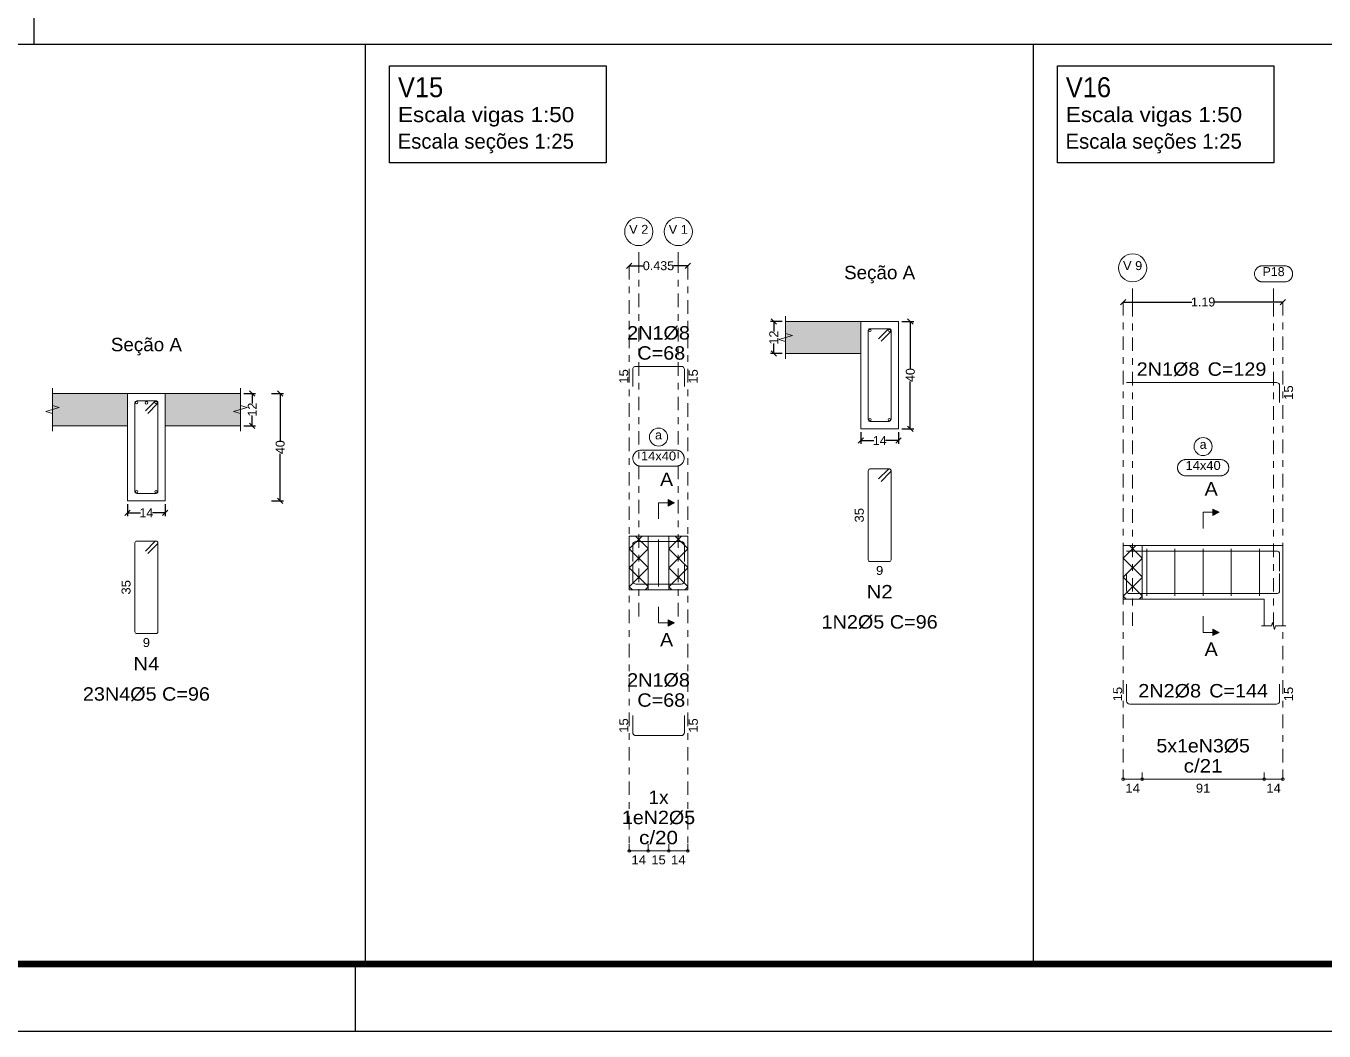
# Model space of a CAD drawing. Header units: centimetres. Extents: x 3194 to 3278, y -951 to -517.
# Drawn here: x 3236.51 to 3255.85, y -889.51 to -874.52 of the extents above; entities that cross this region are included whole.
import ezdxf
from ezdxf.enums import TextEntityAlignment as Align

# ---------------------------------------------------------------- set-up
doc = ezdxf.new("R2010")
doc.units = ezdxf.units.CM
doc.linetypes.add('CYPE_RAYAPUNTO', pattern=[0.4125, 0.2025, -0.105, 0, -0.105])
for name, color, linetype, lineweight in [('ARM_LONGITUDINAL_Ø10', 33, 'Continuous', 9), ('ARM_LONGITUDINAL_Ø8', 32, 'Continuous', 9), ('ARM_TRANSVERSAL_Ø5', 120, 'Continuous', 9), ('ELE_ARM_TRANS_TXT_EST', 7, 'Continuous', 9), ('ELE_CONT_NOS', 7, 'Continuous', 9), ('ELE_CONT_VIG_CONCRETO', 7, 'Continuous', 9), ('ELE_COT_COMPRIMENTO_PROJETADO', 8, 'Continuous', 0), ('ELE_COT_COT_ANCORAGENS', 8, 'Continuous', 0), ('ELE_COT_COT_EST', 8, 'Continuous', 0), ('ELE_COT_COT_LIN_APOIOS', 8, 'CYPE_RAYAPUNTO', 0), ('ELE_COT_TEXTOS_ESTRIBOS', 8, 'Continuous', 0), ('ELE_REF_COT_LIN_AUX_COTA', 8, 'CYPE_RAYAPUNTO', 9), ('ELE_REF_LINHAS_MARCAS_PLANTA', 8, 'Continuous', 9), ('ELE_REF_MARCAS_PLANTA', 8, 'Continuous', 9), ('ELE_REF_REF_ESCALA', 3, 'Continuous', 9), ('ELE_REF_REF_NOME', 8, 'Continuous', 9), ('ELE_REF_REF_REFERENCIA', 8, 'Continuous', 9), ('ELE_REF_TEXTO_REF_NOME', 8, 'Continuous', 9), ('ELE_REF_TEXTO_REF_REFERENCIA', 8, 'Continuous', 9), ('POR_ARM_LONG_ARM_TEXTOS', 7, 'Continuous', 9), ('POR_ARM_LONG_TXT_COMP', 7, 'Continuous', 9), ('SEC_CONT_LAJES_CORTE', 8, 'Continuous', 9), ('SEC_CONT_VIG_CONCRETO_CORTE', 7, 'Continuous', 9), ('SEC_COTAS_SEC_DIM_VIGA', 8, 'Continuous', 0), ('SEC_COTAS_TEXTOS_DETALHE_ESTRIBOS', 8, 'Continuous', 0), ('SEC_REF_TXT_NOMES', 2, 'Continuous', 9), ('SEC_REF_TXT_POSICOES_ARM_ESTRIBOS', 7, 'Continuous', 9)]:
    doc.layers.add(name, color=color, linetype=linetype, lineweight=lineweight)
doc.layers.add('ARQ-FOLHA', color=7, linetype='Continuous')
doc.layers.add('COTA CYPE', color=31, linetype='Continuous')
doc.styles.add('CYPETXT', font='arial.ttf', dxfattribs={"height": 0.2})
doc.styles.add('CYPETXT_0.2', font='arial.ttf', dxfattribs={"height": 0.133333})
doc.dimstyles.new('cype_oblique', dxfattribs={"dimtxt": 0.18, "dimasz": 0.18, "dimexe": 0.05, "dimexo": 0.05, "dimgap": 0, "dimtad": 0, "dimdec": 4, "dimzin": 0, "dimdsep": 46, "dimtxsty": 'CYPETXT_0.2', "dimblk": 'OBLIQUE', "dimtsz": 0.04, "dimcen": 0.09, "dimadec": 0, "dimazin": 0, "dimtfac": 1, "dimtdec": 4, "dimtofl": 0, "dimtmove": 2, "dimatfit": 3, "dimfxl": 1, "dimtolj": 1, "dimtzin": 0, "dimarcsym": 0})

# ---------------------------------------------------------------- blocks, each defined once
blk = doc.blocks.new('*D1233')
at = {"layer": 'Defpoints', "color": 0, "transparency": 16777216}
for p in [(3238.026, -881.603), (3238.586, -881.603), (3238.586, -881.78)]:
    blk.add_point(p, dxfattribs=at)
at = {"layer": 'SEC_COTAS_SEC_DIM_VIGA', "color": 0, "lineweight": -2, "transparency": 16777216}
for p, q in [((3238.026, -881.653), (3238.026, -881.83)), ((3238.586, -881.653), (3238.586, -881.83)), ((3237.986, -881.82), (3238.066, -881.74)), ((3238.026, -881.78), (3238.218, -881.78)), ((3238.586, -881.78), (3238.395, -881.78)), ((3238.546, -881.82), (3238.626, -881.74))]:
    blk.add_line(p, q, dxfattribs=at)
at = {"layer": 'SEC_COTAS_SEC_DIM_VIGA', "color": 0, "transparency": 16777216, "insert": (3238.306, -881.78), "char_height": 0.1333, "attachment_point": 5, "style": 'CYPETXT_0.2'}
blk.add_mtext('\\A1;14', dxfattribs=at)
blk = doc.blocks.new('_OBLIQUE')
at = {"color": 0, "linetype": 'ByBlock'}
blk.add_line((-0.5, -0.5), (0.5, 0.5), dxfattribs=at)
blk = doc.blocks.new('*D1234')
at = {"layer": 'Defpoints', "color": 0, "transparency": 16777216}
for p in [(3239.706, -880.003), (3239.884, -880.003), (3239.706, -880.483)]:
    blk.add_point(p, dxfattribs=at)
at = {"layer": 'SEC_COTAS_SEC_DIM_VIGA', "color": 0, "lineweight": -2, "transparency": 16777216}
for p, q in [((3239.756, -880.003), (3239.934, -880.003)), ((3239.924, -880.043), (3239.844, -879.963)), ((3239.884, -880.003), (3239.884, -880.154)), ((3239.884, -880.483), (3239.884, -880.331)), ((3239.756, -880.483), (3239.934, -880.483)), ((3239.924, -880.523), (3239.844, -880.443))]:
    blk.add_line(p, q, dxfattribs=at)
at = {"layer": 'SEC_COTAS_SEC_DIM_VIGA', "color": 0, "transparency": 16777216, "insert": (3239.884, -880.243), "char_height": 0.1333, "attachment_point": 5, "rotation": 90, "style": 'CYPETXT_0.2'}
blk.add_mtext('\\A1;12', dxfattribs=at)
blk = doc.blocks.new('*D1235')
at = {"layer": 'Defpoints', "color": 0, "transparency": 16777216}
for p in [(3240.122, -880.003), (3240.3, -880.003), (3240.122, -881.603)]:
    blk.add_point(p, dxfattribs=at)
at = {"layer": 'SEC_COTAS_SEC_DIM_VIGA', "color": 0, "lineweight": -2, "transparency": 16777216}
for p, q in [((3240.172, -880.003), (3240.35, -880.003)), ((3240.34, -880.043), (3240.26, -879.963)), ((3240.3, -880.003), (3240.3, -880.705)), ((3240.3, -881.603), (3240.3, -880.901)), ((3240.172, -881.603), (3240.35, -881.603)), ((3240.34, -881.643), (3240.26, -881.563))]:
    blk.add_line(p, q, dxfattribs=at)
at = {"layer": 'SEC_COTAS_SEC_DIM_VIGA', "color": 0, "transparency": 16777216, "insert": (3240.3, -880.803), "char_height": 0.1333, "attachment_point": 5, "rotation": 90, "style": 'CYPETXT_0.2'}
blk.add_mtext('\\A1;40', dxfattribs=at)
blk = doc.blocks.new('*D1240')
at = {"layer": 'Defpoints', "color": 0, "transparency": 16777216}
for p in [(3248.951, -880.528), (3249.511, -880.528), (3249.511, -880.705)]:
    blk.add_point(p, dxfattribs=at)
at = {"layer": 'SEC_COTAS_SEC_DIM_VIGA', "color": 0, "lineweight": -2, "transparency": 16777216}
for p, q in [((3248.911, -880.745), (3248.991, -880.665)), ((3248.951, -880.578), (3248.951, -880.755)), ((3248.951, -880.705), (3249.142, -880.705)), ((3249.511, -880.705), (3249.32, -880.705)), ((3249.471, -880.745), (3249.551, -880.665)), ((3249.511, -880.578), (3249.511, -880.755))]:
    blk.add_line(p, q, dxfattribs=at)
at = {"layer": 'SEC_COTAS_SEC_DIM_VIGA', "color": 0, "transparency": 16777216, "insert": (3249.231, -880.705), "char_height": 0.1333, "attachment_point": 5, "style": 'CYPETXT_0.2'}
blk.add_mtext('\\A1;14', dxfattribs=at)
blk = doc.blocks.new('*D1241')
at = {"layer": 'Defpoints', "color": 0, "transparency": 16777216}
for p in [(3247.653, -878.928), (3247.831, -878.928), (3247.831, -879.408)]:
    blk.add_point(p, dxfattribs=at)
at = {"layer": 'SEC_COTAS_SEC_DIM_VIGA', "color": 0, "lineweight": -2, "transparency": 16777216}
for p, q in [((3247.781, -878.928), (3247.603, -878.928)), ((3247.693, -878.968), (3247.613, -878.888)), ((3247.653, -878.928), (3247.653, -879.08)), ((3247.693, -879.448), (3247.613, -879.368)), ((3247.653, -879.408), (3247.653, -879.257)), ((3247.781, -879.408), (3247.603, -879.408))]:
    blk.add_line(p, q, dxfattribs=at)
at = {"layer": 'SEC_COTAS_SEC_DIM_VIGA', "color": 0, "transparency": 16777216, "insert": (3247.653, -879.168), "char_height": 0.1333, "attachment_point": 5, "rotation": 90, "style": 'CYPETXT_0.2'}
blk.add_mtext('\\A1;12', dxfattribs=at)
blk = doc.blocks.new('*D1242')
at = {"layer": 'Defpoints', "color": 0, "transparency": 16777216}
for p in [(3249.511, -878.928), (3249.688, -878.928), (3249.511, -880.528)]:
    blk.add_point(p, dxfattribs=at)
at = {"layer": 'SEC_COTAS_SEC_DIM_VIGA', "color": 0, "lineweight": -2, "transparency": 16777216}
for p, q in [((3249.561, -878.928), (3249.738, -878.928)), ((3249.728, -878.968), (3249.648, -878.888)), ((3249.688, -878.928), (3249.688, -879.63)), ((3249.688, -880.528), (3249.688, -879.826)), ((3249.561, -880.528), (3249.738, -880.528)), ((3249.728, -880.568), (3249.648, -880.488))]:
    blk.add_line(p, q, dxfattribs=at)
at = {"layer": 'SEC_COTAS_SEC_DIM_VIGA', "color": 0, "transparency": 16777216, "insert": (3249.688, -879.728), "char_height": 0.1333, "attachment_point": 5, "rotation": 90, "style": 'CYPETXT_0.2'}
blk.add_mtext('\\A1;40', dxfattribs=at)
blk = doc.blocks.new('*D1243')
at = {"layer": 'Defpoints', "color": 0, "transparency": 16777216}
for p in [(3245.501, -878.098), (3245.501, -878.098), (3246.371, -878.098)]:
    blk.add_point(p, dxfattribs=at)
at = {"layer": 'ELE_COT_COMPRIMENTO_PROJETADO', "color": 0, "lineweight": -2, "transparency": 16777216}
for p, q in [((3245.461, -878.138), (3245.541, -878.058)), ((3245.501, -878.098), (3245.711, -878.098)), ((3246.371, -878.098), (3246.162, -878.098)), ((3246.331, -878.138), (3246.411, -878.058))]:
    blk.add_line(p, q, dxfattribs=at)
at = {"layer": 'ELE_COT_COMPRIMENTO_PROJETADO', "color": 0, "transparency": 16777216, "insert": (3245.936, -878.098), "char_height": 0.1333, "attachment_point": 5, "style": 'CYPETXT_0.2'}
blk.add_mtext('\\A1;0.435', dxfattribs=at)
blk = doc.blocks.new('*D1556')
at = {"layer": 'Defpoints', "color": 0, "transparency": 16777216}
for p in [(3252.86, -878.639), (3252.86, -878.639), (3255.24, -878.639)]:
    blk.add_point(p, dxfattribs=at)
at = {"layer": 'ELE_COT_COMPRIMENTO_PROJETADO', "color": 0, "lineweight": -2, "transparency": 16777216}
for p, q in [((3252.82, -878.679), (3252.9, -878.599)), ((3255.2, -878.679), (3255.28, -878.599)), ((3252.86, -878.639), (3253.883, -878.639)), ((3255.24, -878.639), (3254.217, -878.639))]:
    blk.add_line(p, q, dxfattribs=at)
at = {"layer": 'ELE_COT_COMPRIMENTO_PROJETADO', "color": 0, "transparency": 16777216, "insert": (3254.05, -878.639), "char_height": 0.1333, "attachment_point": 5, "style": 'CYPETXT_0.2'}
blk.add_mtext('\\A1;1.19', dxfattribs=at)
blk = doc.blocks.new('FOLHA A1')
at = {"layer": 'ARQ-FOLHA'}
for p, q in [((471, -594), (471, -584)), ((0, -594), (841, -594))]:
    blk.add_line(p, q, dxfattribs=at)
at = {"layer": 'ARQ-FOLHA', "const_width": 1}
blk.add_lwpolyline([(25, -10), (25, -584), (831, -584), (831, -10), (25, -10)], dxfattribs=at)

msp = doc.modelspace()

# ---------------------------------------------------------------- hatches: boundary and pattern name
at = {"layer": 'ELE_REF_LINHAS_MARCAS_PLANTA'}
for points in [[(3246.08039, -881.68058), (3246.08039, -881.58458), (3246.17639, -881.63258)], [(3254.19416, -881.82163), (3254.19416, -881.72563), (3254.29016, -881.77363)], [(3246.08039, -883.37458), (3246.08039, -883.47058), (3246.17639, -883.42258)], [(3254.19416, -883.51563), (3254.19416, -883.61163), (3254.29016, -883.56363)]]:
    msp.add_hatch(color=256, dxfattribs=at).paths.add_polyline_path(points)
at = {"layer": 'SEC_CONT_LAJES_CORTE', "true_color": 0xdad7d3}
for points in [[(3247.83063, -879.40817), (3248.95063, -879.40817), (3248.95063, -878.92817), (3247.83063, -878.92817)], [(3236.90646, -880.0027), (3238.02646, -880.0027), (3238.02646, -880.4827), (3236.90646, -880.4827)], [(3239.70646, -880.0027), (3238.58646, -880.0027), (3238.58646, -880.4827), (3239.70646, -880.4827)]]:
    msp.add_hatch(color=254, dxfattribs=at).paths.add_polyline_path(points)

# ---------------------------------------------------------------- linework, layer by layer
for p, q in [((3236.62733, -860.62006), (3236.62733, -874.79363)), ((3196.8194, -874.79363), (3259.9194, -874.79363)), ((3241.56716, -874.79363), (3241.56716, -888.50749)), ((3251.51774, -874.79363), (3251.51774, -888.50749))]:
    msp.add_line(p, q)
at = {"layer": 'ARM_LONGITUDINAL_Ø10'}
msp.add_circle((3238.30646, -880.1427), 0.02, dxfattribs=at)
at = {"layer": 'ARM_LONGITUDINAL_Ø8'}
for points in [[(3246.3213, -879.89817), (3246.3213, -879.64617), (3246.31764, -879.6278), (3246.30724, -879.61223), (3246.29167, -879.60182), (3246.2733, -879.59817), (3245.59948, -879.59817), (3245.58111, -879.60182), (3245.56554, -879.61223), (3245.55513, -879.6278), (3245.55148, -879.64617), (3245.55148, -879.89817)], [(3255.19016, -880.13895), (3255.19016, -879.88695), (3255.1865, -879.86858), (3255.1761, -879.85301), (3255.16053, -879.84261), (3255.14216, -879.83895), (3252.91016, -879.83895)], [(3246.3213, -882.50958), (3246.3213, -882.25758), (3246.31764, -882.23921), (3246.30724, -882.22364), (3246.29167, -882.21323), (3246.2733, -882.20958), (3245.59948, -882.20958), (3245.58111, -882.21323), (3245.56554, -882.22364), (3245.55513, -882.23921), (3245.55148, -882.25758), (3245.55148, -882.50958)], [(3255.19016, -882.65063), (3255.19016, -882.39863), (3255.1865, -882.38026), (3255.1761, -882.36468), (3255.16053, -882.35428), (3255.14216, -882.35063), (3252.91016, -882.35063)], [(3246.3213, -882.54558), (3246.3213, -882.79758), (3246.31764, -882.81595), (3246.30724, -882.83152), (3246.29167, -882.84192), (3246.2733, -882.84558), (3245.59948, -882.84558), (3245.58111, -882.84192), (3245.56554, -882.83152), (3245.55513, -882.81595), (3245.55148, -882.79758), (3245.55148, -882.54558)], [(3255.19016, -882.68663), (3255.19016, -882.93863), (3255.1865, -882.95699), (3255.1761, -882.97257), (3255.16053, -882.98297), (3255.14216, -882.98663), (3252.95816, -882.98663), (3252.93979, -882.98297), (3252.92422, -882.97257), (3252.91381, -882.95699), (3252.91016, -882.93863), (3252.91016, -882.68663)], [(3255.19016, -884.33363), (3255.19016, -884.58563), (3255.1865, -884.60399), (3255.1761, -884.61957), (3255.16053, -884.62997), (3255.14216, -884.63363), (3252.95816, -884.63363), (3252.93979, -884.62997), (3252.92422, -884.61957), (3252.91381, -884.60399), (3252.91016, -884.58563), (3252.91016, -884.33363)], [(3246.3213, -884.80258), (3246.3213, -885.05458), (3246.31764, -885.07295), (3246.30724, -885.08852), (3246.29167, -885.09892), (3246.2733, -885.10258), (3245.59948, -885.10258), (3245.58111, -885.09892), (3245.56554, -885.08852), (3245.55513, -885.07295), (3245.55148, -885.05458), (3245.55148, -884.80258)]]:
    msp.add_lwpolyline(points, dxfattribs=at)
for centre in [(3249.08663, -879.06417), (3249.37463, -879.06417), (3238.16246, -880.1387), (3238.45046, -880.1387), (3249.08663, -880.39217), (3249.37463, -880.39217), (3238.16246, -881.4667), (3238.45046, -881.4667)]:
    msp.add_circle(centre, 0.016, dxfattribs=at)
at = {"layer": 'ARM_TRANSVERSAL_Ø5'}
for p, q in [((3245.93639, -882.17758), (3245.93639, -882.87758)), ((3253.21016, -882.31863), (3253.21016, -883.01863)), ((3253.63016, -882.31863), (3253.63016, -883.01863)), ((3254.05016, -882.31863), (3254.05016, -883.01863)), ((3254.47016, -882.31863), (3254.47016, -883.01863)), ((3254.89016, -882.31863), (3254.89016, -883.01863))]:
    msp.add_line(p, q, dxfattribs=at)
for points in [[(3249.25159, -879.22397), (3249.39302, -879.08255), (3249.39625, -879.07861), (3249.39865, -879.07412), (3249.40013, -879.06924), (3249.40063, -879.06417), (3249.40013, -879.05909), (3249.39865, -879.05422), (3249.39625, -879.04972), (3249.39302, -879.04578), (3249.38908, -879.04255), (3249.38458, -879.04015), (3249.3797, -879.03867), (3249.37463, -879.03817), (3249.08663, -879.03817), (3249.07668, -879.04015), (3249.06825, -879.04578), (3249.06261, -879.05422), (3249.06063, -879.06417), (3249.06063, -880.39217), (3249.06261, -880.40212), (3249.06825, -880.41055), (3249.07668, -880.41619), (3249.08663, -880.41817), (3249.37463, -880.41817), (3249.38458, -880.41619), (3249.39302, -880.41055), (3249.39865, -880.40212), (3249.40063, -880.39217), (3249.40063, -879.06417), (3249.40013, -879.05909), (3249.39865, -879.05422), (3249.39625, -879.04972), (3249.39302, -879.04578), (3249.38908, -879.04255), (3249.38458, -879.04015), (3249.3797, -879.03867), (3249.37463, -879.03817), (3249.36956, -879.03867), (3249.36468, -879.04015), (3249.36019, -879.04255), (3249.35625, -879.04578), (3249.21482, -879.1872)], [(3238.32742, -880.29851), (3238.46885, -880.15709), (3238.47208, -880.15315), (3238.47448, -880.14865), (3238.47596, -880.14377), (3238.47646, -880.1387), (3238.47596, -880.13363), (3238.47448, -880.12875), (3238.47208, -880.12426), (3238.46885, -880.12032), (3238.46491, -880.11708), (3238.46041, -880.11468), (3238.45553, -880.1132), (3238.45046, -880.1127), (3238.16246, -880.1127), (3238.15251, -880.11468), (3238.14408, -880.12032), (3238.13844, -880.12875), (3238.13646, -880.1387), (3238.13646, -881.4667), (3238.13844, -881.47665), (3238.14408, -881.48509), (3238.15251, -881.49072), (3238.16246, -881.4927), (3238.45046, -881.4927), (3238.46041, -881.49072), (3238.46885, -881.48509), (3238.47448, -881.47665), (3238.47646, -881.4667), (3238.47646, -880.1387), (3238.47596, -880.13363), (3238.47448, -880.12875), (3238.47208, -880.12426), (3238.46885, -880.12032), (3238.46491, -880.11708), (3238.46041, -880.11468), (3238.45553, -880.1132), (3238.45046, -880.1127), (3238.44539, -880.1132), (3238.44051, -880.11468), (3238.43602, -880.11708), (3238.43208, -880.12032), (3238.29065, -880.26174)], [(3249.25159, -881.31331), (3249.39302, -881.17188), (3249.39625, -881.16794), (3249.39865, -881.16345), (3249.40013, -881.15857), (3249.40063, -881.1535), (3249.40013, -881.14843), (3249.39865, -881.14355), (3249.39625, -881.13905), (3249.39302, -881.13511), (3249.38908, -881.13188), (3249.38458, -881.12948), (3249.3797, -881.128), (3249.37463, -881.1275), (3249.08663, -881.1275), (3249.07668, -881.12948), (3249.06825, -881.13511), (3249.06261, -881.14355), (3249.06063, -881.1535), (3249.06063, -882.4815), (3249.06261, -882.49145), (3249.06825, -882.49988), (3249.07668, -882.50552), (3249.08663, -882.5075), (3249.37463, -882.5075), (3249.38458, -882.50552), (3249.39302, -882.49988), (3249.39865, -882.49145), (3249.40063, -882.4815), (3249.40063, -881.1535), (3249.40013, -881.14843), (3249.39865, -881.14355), (3249.39625, -881.13905), (3249.39302, -881.13511), (3249.38908, -881.13188), (3249.38458, -881.12948), (3249.3797, -881.128), (3249.37463, -881.1275), (3249.36956, -881.128), (3249.36468, -881.12948), (3249.36019, -881.13188), (3249.35625, -881.13511), (3249.21482, -881.27654)], [(3238.32742, -882.38784), (3238.46885, -882.24642), (3238.47208, -882.24248), (3238.47448, -882.23799), (3238.47596, -882.23311), (3238.47646, -882.22804), (3238.47596, -882.22296), (3238.47448, -882.21809), (3238.47208, -882.21359), (3238.46885, -882.20965), (3238.46491, -882.20642), (3238.46041, -882.20401), (3238.45553, -882.20253), (3238.45046, -882.20204), (3238.16246, -882.20204), (3238.15251, -882.20401), (3238.14408, -882.20965), (3238.13844, -882.21809), (3238.13646, -882.22804), (3238.13646, -883.55604), (3238.13844, -883.56599), (3238.14408, -883.57442), (3238.15251, -883.58006), (3238.16246, -883.58204), (3238.45046, -883.58204), (3238.46041, -883.58006), (3238.46885, -883.57442), (3238.47448, -883.56599), (3238.47646, -883.55604), (3238.47646, -882.22804), (3238.47596, -882.22296), (3238.47448, -882.21809), (3238.47208, -882.21359), (3238.46885, -882.20965), (3238.46491, -882.20642), (3238.46041, -882.20401), (3238.45553, -882.20253), (3238.45046, -882.20204), (3238.44539, -882.20253), (3238.44051, -882.20401), (3238.43602, -882.20642), (3238.43208, -882.20965), (3238.29065, -882.35107)]]:
    msp.add_lwpolyline(points, dxfattribs=at)
at = {"layer": 'COTA CYPE'}
for points in [[(3241.92889, -875.11809), (3245.15529, -875.11809), (3245.15529, -876.56156), (3241.92889, -876.56156)], [(3251.87947, -875.11809), (3255.10587, -875.11809), (3255.10587, -876.56156), (3251.87947, -876.56156)]]:
    msp.add_lwpolyline(points, close=True, dxfattribs=at)
at = {"layer": 'ELE_CONT_NOS'}
for p, q in [((3245.50148, -882.12758), (3245.50148, -882.92758)), ((3246.3713, -882.12758), (3246.3713, -882.92758)), ((3252.86016, -882.26863), (3252.86016, -883.06863)), ((3254.96016, -883.06863), (3254.96016, -883.46863)), ((3255.24016, -883.06863), (3255.24016, -883.46863))]:
    msp.add_line(p, q, dxfattribs=at)
at = {"layer": 'ELE_CONT_NOS', "lineweight": 0}
for p, q in [((3245.50148, -882.31681), (3245.69071, -882.12758)), ((3245.78148, -882.31397), (3245.59509, -882.12758)), ((3246.0913, -882.31681), (3246.28053, -882.12758)), ((3246.3713, -882.31397), (3246.1849, -882.12758)), ((3252.86016, -882.45786), (3253.04939, -882.26863)), ((3253.14016, -882.45502), (3252.95377, -882.26863)), ((3245.78148, -882.59681), (3245.50148, -882.31681)), ((3245.50148, -882.59965), (3245.78148, -882.31965)), ((3246.3713, -882.59681), (3246.0913, -882.31681)), ((3246.0913, -882.59965), (3246.3713, -882.31965)), ((3253.14016, -882.73786), (3252.86016, -882.45786)), ((3252.86016, -882.7407), (3253.14016, -882.4607)), ((3245.78148, -882.87965), (3245.50148, -882.59965)), ((3245.50148, -882.8825), (3245.78148, -882.6025)), ((3246.3713, -882.87965), (3246.0913, -882.59965)), ((3246.0913, -882.8825), (3246.3713, -882.6025)), ((3253.14016, -883.0207), (3252.86016, -882.7407)), ((3252.86016, -883.02355), (3253.14016, -882.74355)), ((3245.54656, -882.92758), (3245.50148, -882.8825)), ((3245.73924, -882.92758), (3245.78148, -882.88534)), ((3246.13638, -882.92758), (3246.0913, -882.8825)), ((3246.32906, -882.92758), (3246.3713, -882.88534)), ((3252.90524, -883.06863), (3252.86016, -883.02355)), ((3253.09792, -883.06863), (3253.14016, -883.02639))]:
    msp.add_line(p, q, dxfattribs=at)
at = {"layer": 'ELE_CONT_NOS'}
for points in [[(3245.50148, -882.12758), (3245.78148, -882.12758)], [(3246.0913, -882.12758), (3246.3713, -882.12758)], [(3252.86016, -882.26863), (3253.14016, -882.26863)], [(3254.96016, -882.26863), (3255.24016, -882.26863), (3255.24016, -883.06863)], [(3245.50148, -882.92758), (3245.78148, -882.92758)], [(3246.0913, -882.92758), (3246.3713, -882.92758)], [(3252.86016, -883.06863), (3253.14016, -883.06863)], [(3254.92016, -883.46863), (3255.07016, -883.46863), (3255.08516, -883.41863), (3255.11516, -883.51863), (3255.13016, -883.46863), (3255.28016, -883.46863)]]:
    msp.add_lwpolyline(points, dxfattribs=at)
at = {"layer": 'ELE_CONT_NOS', "lineweight": 0}
for points in [[(3245.50148, -882.12758), (3245.50148, -882.92758), (3245.78148, -882.92758), (3245.78148, -882.12758), (3245.50148, -882.12758)], [(3246.0913, -882.12758), (3246.0913, -882.92758), (3246.3713, -882.92758), (3246.3713, -882.12758), (3246.0913, -882.12758)], [(3252.86016, -882.26863), (3252.86016, -883.06863), (3253.14016, -883.06863), (3253.14016, -882.26863), (3252.86016, -882.26863)]]:
    msp.add_lwpolyline(points, close=True, dxfattribs=at)
at = {"layer": 'ELE_CONT_VIG_CONCRETO'}
for p, q in [((3245.78148, -882.12758), (3246.0913, -882.12758)), ((3253.14016, -882.26863), (3254.96016, -882.26863)), ((3245.78148, -882.92758), (3246.0913, -882.92758)), ((3253.14016, -883.06863), (3254.96016, -883.06863))]:
    msp.add_line(p, q, dxfattribs=at)
at = {"layer": 'ELE_COT_COT_EST'}
for p, q in [((3252.86016, -885.75363), (3252.86016, -885.65363)), ((3253.14016, -885.75363), (3253.14016, -885.65363)), ((3254.96016, -885.75363), (3254.96016, -885.65363)), ((3245.50148, -886.82258), (3245.50148, -886.72258)), ((3245.78148, -886.82258), (3245.78148, -886.72258)), ((3246.0913, -886.82258), (3246.0913, -886.72258))]:
    msp.add_line(p, q, dxfattribs=at)
for points in [[(3252.86016, -885.75363), (3253.14016, -885.75363), (3253.14016, -885.65363)], [(3253.14016, -885.75363), (3254.96016, -885.75363), (3254.96016, -885.65363)], [(3254.96016, -885.75363), (3255.24016, -885.75363), (3255.24016, -885.65363)], [(3245.50148, -886.82258), (3245.78148, -886.82258), (3245.78148, -886.72258)], [(3245.78148, -886.82258), (3246.0913, -886.82258), (3246.0913, -886.72258)], [(3246.0913, -886.82258), (3246.3713, -886.82258), (3246.3713, -886.72258)]]:
    msp.add_lwpolyline(points, dxfattribs=at)
for centre in [(3252.86016, -885.75363), (3253.14016, -885.75363), (3253.14016, -885.75363), (3254.96016, -885.75363), (3254.96016, -885.75363), (3255.24016, -885.75363), (3245.50148, -886.82258), (3245.78148, -886.82258), (3245.78148, -886.82258), (3246.0913, -886.82258), (3246.0913, -886.82258), (3246.3713, -886.82258)]:
    msp.add_circle(centre, 0.02, dxfattribs=at)
at = {"layer": 'ELE_COT_COT_LIN_APOIOS'}
for p, q in [((3245.50148, -878.09817), (3245.50148, -886.82258)), ((3246.3713, -878.09817), (3246.3713, -886.82258)), ((3252.86016, -878.63895), (3252.86016, -885.75363)), ((3255.24016, -878.63895), (3255.24016, -885.75363))]:
    msp.add_line(p, q, dxfattribs=at)
at = {"layer": 'ELE_REF_COT_LIN_AUX_COTA'}
for p, q in [((3245.64148, -878.09817), (3245.64148, -877.79817)), ((3246.2313, -878.09817), (3246.2313, -877.79817)), ((3245.64148, -883.32758), (3245.64148, -878.09817)), ((3246.2313, -883.32758), (3246.2313, -878.09817)), ((3253.00016, -878.63895), (3253.00016, -878.33895)), ((3255.10016, -878.63895), (3255.10016, -878.33895)), ((3253.00016, -883.46863), (3253.00016, -878.63895)), ((3255.10016, -883.46863), (3255.10016, -878.63895))]:
    msp.add_line(p, q, dxfattribs=at)
at = {"layer": 'ELE_REF_LINHAS_MARCAS_PLANTA'}
for p, q in [((3245.93639, -881.63258), (3245.93639, -881.87258)), ((3245.93639, -881.63258), (3246.08039, -881.63258)), ((3254.05016, -881.77363), (3254.05016, -882.01363)), ((3254.05016, -881.77363), (3254.19416, -881.77363)), ((3245.93639, -883.42258), (3245.93639, -883.18258)), ((3245.93639, -883.42258), (3246.08039, -883.42258)), ((3254.05016, -883.56363), (3254.05016, -883.32363)), ((3254.05016, -883.56363), (3254.19416, -883.56363))]:
    msp.add_line(p, q, dxfattribs=at)
for points in [[(3246.08039, -881.68058), (3246.08039, -881.58458), (3246.17639, -881.63258)], [(3254.19416, -881.82163), (3254.19416, -881.72563), (3254.29016, -881.77363)], [(3246.08039, -883.37458), (3246.08039, -883.47058), (3246.17639, -883.42258)], [(3254.19416, -883.51563), (3254.19416, -883.61163), (3254.29016, -883.56363)]]:
    msp.add_lwpolyline(points, close=True, dxfattribs=at)
at = {"layer": 'ELE_REF_REF_NOME'}
for points in [[(3246.19839, -880.84758), (3246.2064, -880.84784), (3246.21438, -880.84865), (3246.22229, -880.84998), (3246.23009, -880.85184), (3246.23775, -880.85422), (3246.24523, -880.8571), (3246.25251, -880.86047), (3246.25954, -880.86433), (3246.2663, -880.86864), (3246.27276, -880.8734), (3246.27888, -880.87858), (3246.28465, -880.88415), (3246.29003, -880.8901), (3246.295, -880.89639), (3246.29953, -880.90301), (3246.30362, -880.90991), (3246.30724, -880.91706), (3246.31037, -880.92445), (3246.313, -880.93202), (3246.31512, -880.93976), (3246.31672, -880.94762), (3246.31778, -880.95556), (3246.31832, -880.96357), (3246.31832, -880.97159), (3246.31778, -880.97959), (3246.31672, -880.98754), (3246.31512, -880.99539), (3246.313, -881.00313), (3246.31037, -881.01071), (3246.30724, -881.01809), (3246.30362, -881.02525), (3246.29953, -881.03215), (3246.295, -881.03876), (3246.29003, -881.04505), (3246.28465, -881.051), (3246.27888, -881.05657), (3246.27276, -881.06175), (3246.2663, -881.06651), (3246.25954, -881.07082), (3246.25251, -881.07468), (3246.24523, -881.07805), (3246.23775, -881.08094), (3246.23009, -881.08331), (3246.22229, -881.08517), (3246.21438, -881.08651), (3246.2064, -881.08731), (3246.19839, -881.08758), (3245.67439, -881.08758), (3245.66637, -881.08731), (3245.65839, -881.08651), (3245.65048, -881.08517), (3245.64268, -881.08331), (3245.63502, -881.08094), (3245.62754, -881.07805), (3245.62027, -881.07468), (3245.61323, -881.07082), (3245.60647, -881.06651), (3245.60002, -881.06175), (3245.59389, -881.05657), (3245.58813, -881.051), (3245.58275, -881.04505), (3245.57778, -881.03876), (3245.57324, -881.03215), (3245.56915, -881.02525), (3245.56554, -881.01809), (3245.56241, -881.01071), (3245.55977, -881.00313), (3245.55766, -880.99539), (3245.55606, -880.98754), (3245.55499, -880.97959), (3245.55445, -880.97159), (3245.55445, -880.96357), (3245.55499, -880.95556), (3245.55606, -880.94762), (3245.55766, -880.93976), (3245.55977, -880.93202), (3245.56241, -880.92445), (3245.56554, -880.91706), (3245.56915, -880.90991), (3245.57324, -880.90301), (3245.57778, -880.89639), (3245.58275, -880.8901), (3245.58813, -880.88415), (3245.59389, -880.87858), (3245.60002, -880.8734), (3245.60647, -880.86864), (3245.61323, -880.86433), (3245.62027, -880.86047), (3245.62754, -880.8571), (3245.63502, -880.85422), (3245.64268, -880.85184), (3245.65048, -880.84998), (3245.65839, -880.84865), (3245.66637, -880.84784), (3245.67439, -880.84758), (3246.19839, -880.84758)], [(3254.31216, -880.98863), (3254.32017, -880.98889), (3254.32815, -880.9897), (3254.33606, -880.99103), (3254.34386, -880.99289), (3254.35152, -880.99526), (3254.359, -880.99815), (3254.36628, -881.00152), (3254.37331, -881.00538), (3254.38007, -881.00969), (3254.38653, -881.01445), (3254.39265, -881.01963), (3254.39842, -881.0252), (3254.4038, -881.03115), (3254.40877, -881.03744), (3254.4133, -881.04406), (3254.41739, -881.05096), (3254.42101, -881.05811), (3254.42414, -881.0655), (3254.42677, -881.07307), (3254.42889, -881.08081), (3254.43049, -881.08867), (3254.43156, -881.09661), (3254.43209, -881.10462), (3254.43209, -881.11264), (3254.43156, -881.12064), (3254.43049, -881.12858), (3254.42889, -881.13644), (3254.42677, -881.14418), (3254.42414, -881.15175), (3254.42101, -881.15914), (3254.41739, -881.1663), (3254.4133, -881.1732), (3254.40877, -881.17981), (3254.4038, -881.1861), (3254.39842, -881.19205), (3254.39265, -881.19762), (3254.38653, -881.2028), (3254.38007, -881.20756), (3254.37331, -881.21187), (3254.36628, -881.21573), (3254.359, -881.2191), (3254.35152, -881.22199), (3254.34386, -881.22436), (3254.33606, -881.22622), (3254.32815, -881.22755), (3254.32017, -881.22836), (3254.31216, -881.22863), (3253.78816, -881.22863), (3253.78014, -881.22836), (3253.77216, -881.22755), (3253.76426, -881.22622), (3253.75645, -881.22436), (3253.74879, -881.22199), (3253.74131, -881.2191), (3253.73404, -881.21573), (3253.727, -881.21187), (3253.72024, -881.20756), (3253.71379, -881.2028), (3253.70766, -881.19762), (3253.7019, -881.19205), (3253.69652, -881.1861), (3253.69155, -881.17981), (3253.68701, -881.1732), (3253.68292, -881.1663), (3253.67931, -881.15914), (3253.67618, -881.15175), (3253.67355, -881.14418), (3253.67143, -881.13644), (3253.66983, -881.12858), (3253.66876, -881.12064), (3253.66822, -881.11264), (3253.66822, -881.10462), (3253.66876, -881.09661), (3253.66983, -881.08867), (3253.67143, -881.08081), (3253.67355, -881.07307), (3253.67618, -881.0655), (3253.67931, -881.05811), (3253.68292, -881.05096), (3253.68701, -881.04406), (3253.69155, -881.03744), (3253.69652, -881.03115), (3253.7019, -881.0252), (3253.70766, -881.01963), (3253.71379, -881.01445), (3253.72024, -881.00969), (3253.727, -881.00538), (3253.73404, -881.00152), (3253.74131, -880.99815), (3253.74879, -880.99526), (3253.75645, -880.99289), (3253.76426, -880.99103), (3253.77216, -880.9897), (3253.78014, -880.98889), (3253.78816, -880.98863), (3254.31216, -880.98863)]]:
    msp.add_lwpolyline(points, close=True, dxfattribs=at)
for centre in [(3245.93639, -880.65287), (3254.05016, -880.79392)]:
    msp.add_circle(centre, 0.13471, dxfattribs=at)
at = {"layer": 'ELE_REF_REF_REFERENCIA'}
msp.add_lwpolyline([(3255.26416, -878.09895), (3255.27217, -878.09922), (3255.28015, -878.10002), (3255.28806, -878.10136), (3255.29586, -878.10322), (3255.30352, -878.10559), (3255.311, -878.10847), (3255.31828, -878.11185), (3255.32531, -878.1157), (3255.33207, -878.12002), (3255.33853, -878.12478), (3255.34465, -878.12995), (3255.35042, -878.13553), (3255.3558, -878.14148), (3255.36077, -878.14777), (3255.3653, -878.15438), (3255.36939, -878.16128), (3255.37301, -878.16844), (3255.37614, -878.17582), (3255.37877, -878.1834), (3255.38089, -878.19113), (3255.38249, -878.19899), (3255.38356, -878.20694), (3255.38409, -878.21494), (3255.38409, -878.22296), (3255.38356, -878.23096), (3255.38249, -878.23891), (3255.38089, -878.24677), (3255.37877, -878.25451), (3255.37614, -878.26208), (3255.37301, -878.26946), (3255.36939, -878.27662), (3255.3653, -878.28352), (3255.36077, -878.29013), (3255.3558, -878.29643), (3255.35042, -878.30238), (3255.34465, -878.30795), (3255.33853, -878.31313), (3255.33207, -878.31789), (3255.32531, -878.3222), (3255.31828, -878.32605), (3255.311, -878.32943), (3255.30352, -878.33231), (3255.29586, -878.33469), (3255.28806, -878.33655), (3255.28015, -878.33788), (3255.27217, -878.33868), (3255.26416, -878.33895), (3254.93616, -878.33895), (3254.92814, -878.33868), (3254.92016, -878.33788), (3254.91226, -878.33655), (3254.90445, -878.33469), (3254.89679, -878.33231), (3254.88931, -878.32943), (3254.88204, -878.32605), (3254.875, -878.3222), (3254.86824, -878.31789), (3254.86179, -878.31313), (3254.85566, -878.30795), (3254.8499, -878.30238), (3254.84452, -878.29643), (3254.83955, -878.29013), (3254.83501, -878.28352), (3254.83092, -878.27662), (3254.82731, -878.26946), (3254.82418, -878.26208), (3254.82155, -878.25451), (3254.81943, -878.24677), (3254.81783, -878.23891), (3254.81676, -878.23096), (3254.81622, -878.22296), (3254.81622, -878.21494), (3254.81676, -878.20694), (3254.81783, -878.19899), (3254.81943, -878.19113), (3254.82155, -878.1834), (3254.82418, -878.17582), (3254.82731, -878.16844), (3254.83092, -878.16128), (3254.83501, -878.15438), (3254.83955, -878.14777), (3254.84452, -878.14148), (3254.8499, -878.13553), (3254.85566, -878.12995), (3254.86179, -878.12478), (3254.86824, -878.12002), (3254.875, -878.1157), (3254.88204, -878.11185), (3254.88931, -878.10847), (3254.89679, -878.10559), (3254.90445, -878.10322), (3254.91226, -878.10136), (3254.92016, -878.10002), (3254.92814, -878.09922), (3254.93616, -878.09895), (3255.26416, -878.09895)], close=True, dxfattribs=at)
for centre in [(3245.64148, -877.58877), (3246.2313, -877.58877), (3253.00016, -878.12956)]:
    msp.add_circle(centre, 0.2094, dxfattribs=at)
at = {"layer": 'SEC_CONT_LAJES_CORTE'}
for points in [[(3247.83063, -879.48817), (3247.83063, -879.22817), (3247.73063, -879.19817), (3247.93063, -879.13817), (3247.83063, -879.10817), (3247.83063, -878.84817)], [(3247.83063, -879.40817), (3248.95063, -879.40817), (3248.95063, -878.92817), (3247.83063, -878.92817)], [(3236.90646, -879.9227), (3236.90646, -880.1827), (3237.00646, -880.2127), (3236.80646, -880.2727), (3236.90646, -880.3027), (3236.90646, -880.5627)], [(3239.70646, -879.9227), (3239.70646, -880.1827), (3239.80646, -880.2127), (3239.60646, -880.2727), (3239.70646, -880.3027), (3239.70646, -880.5627)], [(3236.90646, -880.0027), (3238.02646, -880.0027), (3238.02646, -880.4827), (3236.90646, -880.4827)], [(3239.70646, -880.0027), (3238.58646, -880.0027), (3238.58646, -880.4827), (3239.70646, -880.4827)]]:
    msp.add_lwpolyline(points, dxfattribs=at)
at = {"layer": 'SEC_CONT_LAJES_CORTE', "color": 254, "true_color": 0xdad7d3}
for points in [[(3247.83063, -879.40817), (3248.95063, -879.40817), (3248.95063, -878.92817), (3247.83063, -878.92817)], [(3236.90646, -880.0027), (3238.02646, -880.0027), (3238.02646, -880.4827), (3236.90646, -880.4827)], [(3239.70646, -880.0027), (3238.58646, -880.0027), (3238.58646, -880.4827), (3239.70646, -880.4827)]]:
    msp.add_lwpolyline(points, close=True, dxfattribs=at)
at = {"layer": 'SEC_CONT_VIG_CONCRETO_CORTE'}
for points in [[(3249.51063, -878.92817), (3248.95063, -878.92817), (3248.95063, -880.52817), (3249.51063, -880.52817), (3249.51063, -878.92817)], [(3238.58646, -880.0027), (3238.02646, -880.0027), (3238.02646, -881.6027), (3238.58646, -881.6027), (3238.58646, -880.0027)]]:
    msp.add_lwpolyline(points, close=True, dxfattribs=at)

# ---------------------------------------------------------------- block references
at = {"layer": 'ARQ-FOLHA', "xscale": 0.1, "yscale": 0.1, "zscale": 0.1}
msp.add_blockref('FOLHA A1', (3194.3194, -830.10749), dxfattribs=at)

# ---------------------------------------------------------------- texts
at = {"layer": 'COTA CYPE', "style": 'CYPETXT', "width": 0.911221}
for s, p, p2 in [('V15', (3242.05429, -875.58485), (3242.7279, -875.58485)), ('V16', (3252.00487, -875.58485), (3252.67848, -875.58485))]:
    msp.add_text(s, height=0.297399, dxfattribs=at).set_placement(p, p2, align=Align.FIT)
at = {"layer": 'ELE_ARM_TRANS_TXT_EST', "style": 'CYPETXT'}
for s, width, p, p2 in [('5x1eN3%%c5', 1.042116, (3253.35416, -885.35363), (3254.74616, -885.35363)), ('c/21', 1.096376, (3253.76066, -885.65363), (3254.33966, -885.65363)), ('1x', 1.016644, (3245.78639, -886.12258), (3246.08639, -886.12258)), ('1eN2%%c5', 1.049339, (3245.39039, -886.42258), (3246.48239, -886.42258)), ('c/20', 1.096376, (3245.64689, -886.72258), (3246.22589, -886.72258))]:
    msp.add_text(s, height=0.2, dxfattribs=dict(at, width=width)).set_placement(p, p2, align=Align.FIT)
at = {"layer": 'ELE_COT_COT_ANCORAGENS', "style": 'CYPETXT', "width": 1.042546}
for p, p2 in [((3245.48481, -879.85617), (3245.48481, -879.64017)), ((3246.5213, -879.85617), (3246.5213, -879.64017)), ((3255.39016, -880.09695), (3255.39016, -879.88095)), ((3252.84349, -884.59163), (3252.84349, -884.37563)), ((3255.39016, -884.59163), (3255.39016, -884.37563)), ((3245.48481, -885.06058), (3245.48481, -884.84458)), ((3246.5213, -885.06058), (3246.5213, -884.84458))]:
    msp.add_text('15', height=0.133333, rotation=90, dxfattribs=at).set_placement(p, p2, align=Align.FIT)
at = {"layer": 'ELE_COT_TEXTOS_ESTRIBOS', "style": 'CYPETXT', "width": 1.042546}
for s, p, p2 in [('14', (3252.89216, -885.95363), (3253.10816, -885.95363)), ('91', (3253.94216, -885.95363), (3254.15816, -885.95363)), ('14', (3254.99216, -885.95363), (3255.20816, -885.95363)), ('14', (3245.53348, -887.02258), (3245.74948, -887.02258)), ('15', (3245.82839, -887.02258), (3246.04439, -887.02258)), ('14', (3246.1233, -887.02258), (3246.3393, -887.02258))]:
    msp.add_text(s, height=0.133333, dxfattribs=at).set_placement(p, p2, align=Align.FIT)
at = {"layer": 'ELE_REF_MARCAS_PLANTA', "style": 'CYPETXT', "width": 1.044083}
for p, p2 in [((3245.95889, -881.38258), (3246.15389, -881.38258)), ((3254.07266, -881.52363), (3254.26766, -881.52363)), ((3245.95889, -883.77258), (3246.15389, -883.77258)), ((3254.07266, -883.91363), (3254.26766, -883.91363))]:
    msp.add_text('A', height=0.2, dxfattribs=at).set_placement(p, p2, align=Align.FIT)
at = {"layer": 'ELE_REF_REF_ESCALA', "style": 'CYPETXT'}
for s, width, p, p2 in [('Escala vigas 1:50', 1.075389, (3242.05429, -875.9566), (3244.6807, -875.9566)), ('Escala vigas 1:50', 1.075389, (3252.00487, -875.9566), (3254.63128, -875.9566)), ('Escala seções 1:25', 0.971968, (3242.04942, -876.35272), (3244.67583, -876.35272)), ('Escala seções 1:25', 0.971968, (3252, -876.35272), (3254.62641, -876.35272))]:
    msp.add_text(s, height=0.2230494, dxfattribs=dict(at, width=width)).set_placement(p, p2, align=Align.FIT)
at = {"layer": 'ELE_REF_TEXTO_REF_NOME', "style": 'CYPETXT'}
for s, height, width, p, p2 in [('a', 0.13333, 0.984627, (3245.88539, -880.6862), (3245.98739, -880.6862)), ('a', 0.13333, 0.984627, (3253.99916, -880.82725), (3254.10116, -880.82725)), ('14x40', 0.133333, 1.032505, (3245.67439, -881.00091), (3246.19839, -881.00091)), ('14x40', 0.133333, 1.032505, (3253.78816, -881.14196), (3254.31216, -881.14196))]:
    msp.add_text(s, height=height, dxfattribs=dict(at, width=width)).set_placement(p, p2, align=Align.FIT)
at = {"layer": 'ELE_REF_TEXTO_REF_REFERENCIA', "style": 'CYPETXT'}
for s, width, p, p2 in [('V 2', 1.022957, (3245.49848, -877.6221), (3245.78448, -877.6221)), ('V 1', 1.022957, (3246.0883, -877.6221), (3246.3743, -877.6221)), ('V 9', 1.022957, (3252.85716, -878.16289), (3253.14316, -878.16289)), ('P18', 0.989671, (3254.93616, -878.25229), (3255.26416, -878.25229))]:
    msp.add_text(s, height=0.133333, dxfattribs=dict(at, width=width)).set_placement(p, p2, align=Align.FIT)
at = {"layer": 'POR_ARM_LONG_ARM_TEXTOS', "style": 'CYPETXT', "width": 1.057309}
for s, p, p2 in [('2N1%%c8', (3245.46839, -879.19817), (3246.40439, -879.19817)), ('2N1%%c8', (3253.05966, -879.73895), (3253.99566, -879.73895)), ('2N1%%c8', (3245.46839, -884.37258), (3246.40439, -884.37258)), ('2N2%%c8', (3253.08366, -884.53363), (3254.01966, -884.53363))]:
    msp.add_text(s, height=0.2, dxfattribs=at).set_placement(p, p2, align=Align.FIT)
at = {"layer": 'POR_ARM_LONG_TXT_COMP', "style": 'CYPETXT'}
for s, width, p, p2 in [(' C=68', 1.055297, (3245.53889, -879.49817), (3246.33389, -879.49817)), (' C=129', 1.053117, (3254.03566, -879.73895), (3254.99266, -879.73895)), (' C=144', 1.053117, (3254.05966, -884.53363), (3255.01666, -884.53363)), (' C=68', 1.055297, (3245.53889, -884.67258), (3246.33389, -884.67258))]:
    msp.add_text(s, height=0.2, dxfattribs=dict(at, width=width)).set_placement(p, p2, align=Align.FIT)
at = {"layer": 'SEC_COTAS_TEXTOS_DETALHE_ESTRIBOS', "style": 'CYPETXT', "width": 1.042546}
for p, p2 in [((3248.99396, -881.9255), (3248.99396, -881.7095)), ((3238.06979, -883.00004), (3238.06979, -882.78404))]:
    msp.add_text('35', height=0.133333, rotation=90, dxfattribs=at).set_placement(p, p2, align=Align.FIT)
for p, p2 in [((3249.17663, -882.7075), (3249.28463, -882.7075)), ((3238.25246, -883.78204), (3238.36046, -883.78204))]:
    msp.add_text('9', height=0.13333, dxfattribs=at).set_placement(p, p2, align=Align.FIT)
at = {"layer": 'SEC_REF_TXT_NOMES', "style": 'CYPETXT', "width": 1.002256}
for p, p2 in [((3248.70113, -878.29817), (3249.76013, -878.29817)), ((3237.77696, -879.3727), (3238.83596, -879.3727))]:
    msp.add_text('Seção A', height=0.2, dxfattribs=at).set_placement(p, p2, align=Align.FIT)
at = {"layer": 'SEC_REF_TXT_POSICOES_ARM_ESTRIBOS', "style": 'CYPETXT'}
for s, width, p, p2 in [('N2', 1.083541, (3249.03713, -883.0575), (3249.42413, -883.0575)), ('1N2%%c5 C=96', 1.056384, (3248.36513, -883.5075), (3250.09613, -883.5075)), ('N4', 1.083541, (3238.11296, -884.13204), (3238.49996, -884.13204)), ('23N4%%c5 C=96', 1.055186, (3237.35996, -884.58204), (3239.25296, -884.58204))]:
    msp.add_text(s, height=0.2, dxfattribs=dict(at, width=width)).set_placement(p, p2, align=Align.FIT)

# ---------------------------------------------------------------- dimensions: what is measured, and where the dimension line sits
at = {"layer": 'ELE_COT_COMPRIMENTO_PROJETADO'}
for p1, p2, text, picture, middle in [((3246.3713, -878.09817), (3245.50148, -878.09817), '0.435', '*D1243', (3245.93639, -878.09817)), ((3255.24016, -878.63895), (3252.86016, -878.63895), '1.19', '*D1556', (3254.05016, -878.63895))]:
    dim = msp.add_aligned_dim(p1=p1, p2=p2, distance=0, text=text, dimstyle='cype_oblique', override={"dimexe": 0, "dimexo": 0}, dxfattribs=at)
    dim.commit()
    dim.dimension.update_dxf_attribs({"geometry": picture, "text_midpoint": middle})
at = {"layer": 'SEC_COTAS_SEC_DIM_VIGA'}
for p1, p2, distance, text, picture, middle in [((3247.83063, -879.40817), (3247.83063, -878.92817), 0.17733, '12', '*D1241', (3247.6533, -879.16817)), ((3249.51063, -880.52817), (3249.51063, -878.92817), -0.17733, '40', '*D1242', (3249.68796, -879.72817)), ((3239.70646, -880.4827), (3239.70646, -880.0027), -0.17733, '12', '*D1234', (3239.88379, -880.2427)), ((3240.12246, -881.6027), (3240.12246, -880.0027), -0.17733, '40', '*D1235', (3240.29979, -880.8027)), ((3248.95063, -880.52817), (3249.51063, -880.52817), -0.17733, '14', '*D1240', (3249.23063, -880.7055)), ((3238.02646, -881.6027), (3238.58646, -881.6027), -0.17733, '14', '*D1233', (3238.30646, -881.78004))]:
    dim = msp.add_aligned_dim(p1=p1, p2=p2, distance=distance, text=text, dimstyle='cype_oblique', dxfattribs=at)
    dim.commit()
    dim.dimension.update_dxf_attribs({"geometry": picture, "text_midpoint": middle})

doc.saveas('drawing.dxf')
